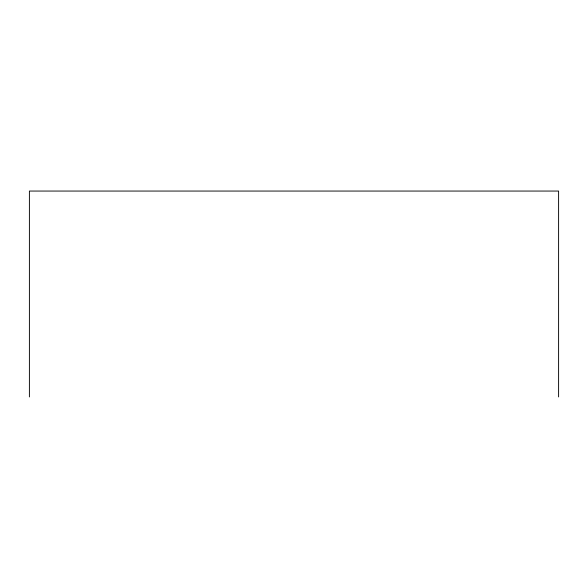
<?xml version="1.0" encoding="UTF-8"?>
<svg xmlns="http://www.w3.org/2000/svg" width="588" height="588" viewBox="0 0 588 588"><rect width="100%" height="100%" fill="white"/><g stroke="black" fill="none" stroke-linecap="round" stroke-linejoin="round"><path stroke-width="0.88" d="M558.6 396.944L558.6 191.056L29.4 191.056L29.4 396.944"/></g></svg>
